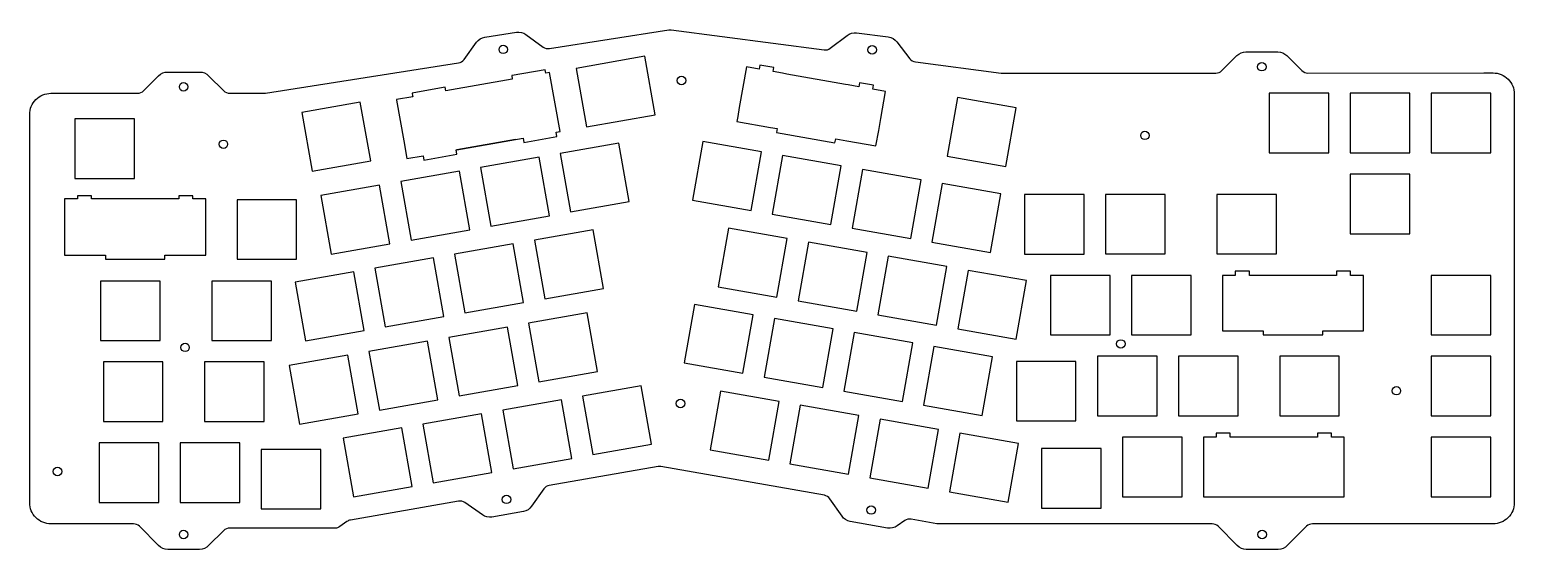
# Model space of a CAD drawing. Header units: millimetres. Extents: x -170 to 179, y 46 to 168.
import ezdxf

# ---------------------------------------------------------------- set-up
doc = ezdxf.new("R2010")
doc.units = ezdxf.units.MM
doc.layers.get('0').update_dxf_attribs({"linetype": 'CONTINUOUS'})

msp = doc.modelspace()

# ---------------------------------------------------------------- linework, layer by layer
msp.add_lwpolyline([(16.85, 58.82), (-21.56, 65.59, 0.086982), (-22.25, 65.59), (-47.81, 61.13, 0.198947), (-49.1, 60.31), (-51.97, 56.23, -0.198878), (-53.91, 55), (-61.31, 53.7, -0.198947), (-63.55, 54.21), (-67.64, 57.08, 0.198878), (-69.14, 57.42), (-94.59, 52.98, 0.113333), (-95.41, 52.63), (-97.03, 51.47, -0.157259), (-98.2, 51.09), (-122.96, 51.09, 0.198912), (-124.38, 50.51), (-127.91, 46.97, -0.198912), (-130.04, 46.09), (-137.54, 46.09, -0.198912), (-139.67, 46.97), (-144.2, 51.51, 0.198912), (-145.61, 52.09), (-164.99, 52.09, -0.414214), (-169.99, 57.09), (-169.99, 148.44, -0.414214), (-164.99, 153.44), (-144.61, 153.44, 0.198912), (-143.2, 154.03), (-139.67, 157.56, -0.198912), (-137.54, 158.44), (-130.04, 158.44, -0.198912), (-127.91, 157.56), (-124.38, 154.03, 0.198912), (-122.96, 153.44), (-114.56, 153.44), (-114.54, 153.43), (-69.16, 160.59, 0.19899), (-67.86, 161.39), (-64.92, 165.43, -0.198834), (-62.96, 166.62), (-55.55, 167.8, -0.19899), (-53.31, 167.26), (-49.26, 164.32, 0.198834), (-47.77, 163.96), (-19.74, 168.38, -0.072101), (-19.17, 168.39), (16.78, 163.64, 0.198981), (18.26, 164.04), (22.22, 167.07, -0.198844), (24.44, 167.67), (31.89, 166.69, -0.198981), (33.88, 165.54), (36.92, 161.57, 0.198844), (38.25, 160.8), (58.41, 158.14), (69.88, 158.14), (69.88, 158.14), (108.91, 158.17, 0.198802), (110.32, 158.76), (113.86, 162.3, -0.199023), (115.99, 163.18), (123.5, 163.18, -0.198802), (125.62, 162.3), (129.15, 158.78, 0.199023), (130.56, 158.19), (171.92, 158.23), (174.08, 158.23, -0.414214), (179.08, 153.23), (179.08, 57.09, -0.414214), (174.08, 52.09), (131.66, 52.09, 0.198912), (130.24, 51.51), (125.71, 46.97, -0.198912), (123.59, 46.09), (116.07, 46.09, -0.198912), (113.95, 46.97), (109.42, 51.51, 0.198912), (108, 52.09), (43.63, 52.09, -0.043661), (43.28, 52.12), (37.25, 53.19, 0.198912), (35.76, 52.86), (33.98, 51.61, -0.198912), (31.74, 51.11), (22.94, 52.66, -0.198912), (21.01, 53.9), (18.14, 57.99, 0.198912)], format="xyb", close=True)
msp.add_lwpolyline([(16.85, 58.82), (-21.56, 65.59, 0.086982), (-22.25, 65.59), (-47.81, 61.13, 0.198947), (-49.1, 60.31), (-51.97, 56.23, -0.198878), (-53.91, 55), (-61.31, 53.7, -0.198947), (-63.55, 54.21), (-67.64, 57.08, 0.198878), (-69.14, 57.42), (-94.59, 52.98, 0.113333), (-95.41, 52.63), (-97.03, 51.47, -0.157259), (-98.2, 51.09), (-122.96, 51.09, 0.198912), (-124.38, 50.51), (-127.91, 46.97, -0.198912), (-130.04, 46.09), (-137.54, 46.09, -0.198912), (-139.67, 46.97), (-144.2, 51.51, 0.198912), (-145.61, 52.09), (-164.99, 52.09, -0.414214), (-169.99, 57.09), (-169.99, 148.44, -0.414214), (-164.99, 153.44), (-144.61, 153.44, 0.198912), (-143.2, 154.03), (-139.67, 157.56, -0.198912), (-137.54, 158.44), (-130.04, 158.44, -0.198912), (-127.91, 157.56), (-124.38, 154.03, 0.198912), (-122.96, 153.44), (-114.56, 153.44), (-114.54, 153.43), (-69.16, 160.59, 0.19899), (-67.86, 161.39), (-64.92, 165.43, -0.198834), (-62.96, 166.62), (-55.55, 167.8, -0.19899), (-53.31, 167.26), (-49.26, 164.32, 0.198834), (-47.77, 163.96), (-19.74, 168.38, -0.072101), (-19.17, 168.39), (16.78, 163.64, 0.198981), (18.26, 164.04), (22.22, 167.07, -0.198844), (24.44, 167.67), (31.89, 166.69, -0.198981), (33.88, 165.54), (36.92, 161.57, 0.198844), (38.25, 160.8), (58.41, 158.14), (69.88, 158.14), (69.88, 158.14), (108.91, 158.17, 0.198802), (110.32, 158.76), (113.86, 162.3, -0.199023), (115.99, 163.18), (123.5, 163.18, -0.198802), (125.62, 162.3), (129.15, 158.78, 0.199023), (130.56, 158.19), (171.92, 158.23), (174.08, 158.23, -0.414214), (179.08, 153.23), (179.08, 57.09, -0.414214), (174.08, 52.09), (131.66, 52.09, 0.198912), (130.24, 51.51), (125.71, 46.97, -0.198912), (123.59, 46.09), (116.07, 46.09, -0.198912), (113.95, 46.97), (109.42, 51.51, 0.198912), (108, 52.09), (43.63, 52.09, -0.043661), (43.28, 52.12), (37.25, 53.19, 0.198912), (35.76, 52.86), (33.98, 51.61, -0.198912), (31.74, 51.11), (22.94, 52.66, -0.198912), (21.01, 53.9), (18.14, 57.99, 0.198912)], format="xyb", close=True)
for points in [[(-41.51, 159.3), (-39.08, 145.51), (-22.95, 148.35), (-25.38, 162.14)], [(-41.51, 159.3), (-39.08, 145.51), (-22.95, 148.35), (-25.38, 162.14)], [(-46.02, 143.24), (-46.2, 144.26), (-45.3, 144.42), (-47.74, 158.29), (-48.64, 158.13), (-48.8, 158.99), (-56.56, 157.62), (-56.56, 157.62), (-56.66, 157.6), (-56.51, 156.75), (-72.18, 153.98), (-72.33, 154.84), (-76.19, 154.16), (-80.09, 153.47), (-80.09, 153.47), (-80.09, 153.47), (-79.98, 152.82), (-79.94, 152.61), (-83.73, 151.95), (-83.71, 151.85), (-83.72, 151.85), (-82.03, 142.27), (-81.29, 138.07), (-77.5, 138.74), (-77.32, 137.71), (-69.55, 139.08), (-69.73, 140.11), (-53.96, 142.89), (-53.78, 141.87)], [(-46.02, 143.24), (-46.2, 144.26), (-45.3, 144.42), (-47.74, 158.29), (-48.64, 158.13), (-48.8, 158.99), (-56.56, 157.62), (-56.56, 157.62), (-56.66, 157.6), (-56.51, 156.75), (-72.18, 153.98), (-72.33, 154.84), (-76.19, 154.16), (-80.09, 153.47), (-80.09, 153.47), (-80.09, 153.47), (-79.98, 152.82), (-79.94, 152.61), (-83.73, 151.95), (-83.71, 151.85), (-83.72, 151.85), (-82.03, 142.27), (-81.29, 138.07), (-77.5, 138.74), (-77.32, 137.71), (-69.55, 139.08), (-69.73, 140.11), (-53.96, 142.89), (-53.78, 141.87)], [(4.97, 159.48), (1.72, 160.06), (1.55, 159.1), (-1.46, 159.63), (-3.15, 150.05), (-3.51, 147.97), (-3.72, 146.8), (4.23, 145.4), (4.23, 145.4), (5.74, 145.13), (5.57, 144.18), (19.35, 141.74), (19.52, 142.7), (22.15, 142.24), (28.98, 141.03), (29.63, 144.71), (29.63, 144.71), (30.11, 147.46), (30.11, 147.46), (31.24, 153.87), (28.24, 154.4), (28.4, 155.35), (25.15, 155.92), (24.99, 154.97), (22.45, 155.42), (21.79, 155.53), (21.79, 155.53), (8, 157.96), (8, 157.96), (7.02, 158.14), (4.8, 158.53)], [(4.97, 159.48), (1.72, 160.06), (1.55, 159.1), (-1.46, 159.63), (-3.15, 150.05), (-3.51, 147.97), (-3.72, 146.8), (4.23, 145.4), (4.23, 145.4), (5.74, 145.13), (5.57, 144.18), (19.35, 141.74), (19.52, 142.7), (22.15, 142.24), (28.98, 141.03), (29.63, 144.71), (29.63, 144.71), (30.11, 147.46), (30.11, 147.46), (31.24, 153.87), (28.24, 154.4), (28.4, 155.35), (25.15, 155.92), (24.99, 154.97), (22.45, 155.42), (21.79, 155.53), (21.79, 155.53), (8, 157.96), (8, 157.96), (7.02, 158.14), (4.8, 158.53)], [(-106.03, 148.9), (-103.6, 135.11), (-89.81, 137.54), (-92.25, 151.33)], [(-106.03, 148.9), (-103.6, 135.11), (-89.81, 137.54), (-92.25, 151.33)], [(61.92, 150.03), (48.13, 152.46), (45.7, 138.67), (59.49, 136.24)], [(61.92, 150.03), (48.13, 152.46), (45.7, 138.67), (59.49, 136.24)], [(121.46, 139.44), (135.45, 139.44), (135.45, 153.44), (121.46, 153.44)], [(121.46, 139.44), (135.45, 139.44), (135.45, 153.44), (121.46, 153.44)], [(154.5, 153.44), (140.51, 153.44), (140.51, 139.44), (154.5, 139.44)], [(154.5, 153.44), (140.51, 153.44), (140.51, 139.44), (154.5, 139.44)], [(173.55, 153.44), (159.56, 153.44), (159.56, 139.44), (173.55, 139.44)], [(173.55, 153.44), (159.56, 153.44), (159.56, 139.44), (173.55, 139.44)], [(-145.34, 133.41), (-145.34, 147.42), (-159.34, 147.42), (-159.34, 133.41)], [(-145.34, 133.41), (-145.34, 147.42), (-159.34, 147.42), (-159.34, 133.41)], [(-55.78, 142.56), (-55.78, 142.56), (-69.57, 140.13), (-69.57, 140.13)], [(-55.78, 142.56), (-55.78, 142.56), (-69.57, 140.13), (-69.57, 140.13)], [(-31.45, 141.72), (-45.24, 139.29), (-42.81, 125.5), (-29.02, 127.93)], [(-31.45, 141.72), (-45.24, 139.29), (-42.81, 125.5), (-29.02, 127.93)], [(2.06, 139.67), (-11.73, 142.1), (-14.16, 128.31), (-0.37, 125.88)], [(2.06, 139.67), (-11.73, 142.1), (-14.16, 128.31), (-0.37, 125.88)], [(-61.57, 122.19), (-47.78, 124.62), (-50.21, 138.41), (-64, 135.98)], [(-61.57, 122.19), (-47.78, 124.62), (-50.21, 138.41), (-64, 135.98)], [(20.82, 136.36), (7.04, 138.79), (4.6, 125), (18.39, 122.57)], [(20.82, 136.36), (7.04, 138.79), (4.6, 125), (18.39, 122.57)], [(-68.97, 135.1), (-82.76, 132.67), (-80.33, 118.88), (-66.54, 121.32)], [(-68.97, 135.1), (-82.76, 132.67), (-80.33, 118.88), (-66.54, 121.32)], [(23.36, 121.69), (37.15, 119.26), (39.58, 133.05), (25.8, 135.48)], [(23.36, 121.69), (37.15, 119.26), (39.58, 133.05), (25.8, 135.48)], [(140.51, 120.39), (154.5, 120.39), (154.5, 134.39), (140.51, 134.39)], [(140.51, 120.39), (154.5, 120.39), (154.5, 134.39), (140.51, 134.39)], [(-161.8, 128.61), (-161.8, 122.37), (-161.8, 122.37), (-161.8, 119.56), (-161.8, 119.56), (-161.8, 115.33), (-152.2, 115.33), (-152.2, 114.36), (-138.2, 114.36), (-138.2, 115.33), (-128.6, 115.33), (-128.6, 119.56), (-128.6, 119.56), (-128.6, 122.37), (-128.6, 122.37), (-128.6, 128.61), (-131.65, 128.61), (-131.65, 129.33), (-134.95, 129.33), (-134.95, 128.61), (-155.45, 128.61), (-155.45, 129.33), (-158.75, 129.33), (-158.75, 128.61)], [(-161.8, 128.61), (-161.8, 122.37), (-161.8, 122.37), (-161.8, 119.56), (-161.8, 119.56), (-161.8, 115.33), (-152.2, 115.33), (-152.2, 114.36), (-138.2, 114.36), (-138.2, 115.33), (-128.6, 115.33), (-128.6, 119.56), (-128.6, 119.56), (-128.6, 122.37), (-128.6, 122.37), (-128.6, 128.61), (-131.65, 128.61), (-131.65, 129.33), (-134.95, 129.33), (-134.95, 128.61), (-155.45, 128.61), (-155.45, 129.33), (-158.75, 129.33), (-158.75, 128.61)], [(-87.74, 131.8), (-101.52, 129.36), (-99.09, 115.58), (-85.3, 118.01)], [(-87.74, 131.8), (-101.52, 129.36), (-99.09, 115.58), (-85.3, 118.01)], [(42.13, 118.39), (55.91, 115.95), (58.34, 129.74), (44.56, 132.17)], [(42.13, 118.39), (55.91, 115.95), (58.34, 129.74), (44.56, 132.17)], [(77.92, 129.58), (63.92, 129.58), (63.92, 115.58), (77.92, 115.58)], [(77.92, 129.58), (63.92, 129.58), (63.92, 115.58), (77.92, 115.58)], [(96.97, 129.63), (82.97, 129.63), (82.97, 115.63), (96.97, 115.63)], [(96.97, 129.63), (82.97, 129.63), (82.97, 115.63), (96.97, 115.63)], [(109.17, 115.63), (123.17, 115.63), (123.17, 129.63), (109.17, 129.63)], [(109.17, 115.63), (123.17, 115.63), (123.17, 129.63), (109.17, 129.63)], [(-121.24, 114.36), (-107.24, 114.36), (-107.24, 128.37), (-121.24, 128.37)], [(-121.24, 114.36), (-107.24, 114.36), (-107.24, 128.37), (-121.24, 128.37)], [(-37.52, 121.3), (-51.31, 118.87), (-48.88, 105.09), (-35.09, 107.52)], [(-37.52, 121.3), (-51.31, 118.87), (-48.88, 105.09), (-35.09, 107.52)], [(8.13, 119.25), (-5.65, 121.68), (-8.08, 107.9), (5.7, 105.46)], [(8.13, 119.25), (-5.65, 121.68), (-8.08, 107.9), (5.7, 105.46)], [(-67.64, 101.78), (-53.85, 104.21), (-56.29, 118), (-70.07, 115.56)], [(-67.64, 101.78), (-53.85, 104.21), (-56.29, 118), (-70.07, 115.56)], [(26.9, 115.94), (13.11, 118.37), (10.68, 104.59), (24.46, 102.16)], [(26.9, 115.94), (13.11, 118.37), (10.68, 104.59), (24.46, 102.16)], [(-75.05, 114.69), (-88.83, 112.26), (-86.4, 98.47), (-72.62, 100.9)], [(-75.05, 114.69), (-88.83, 112.26), (-86.4, 98.47), (-72.62, 100.9)], [(29.44, 101.28), (43.22, 98.85), (45.65, 112.64), (31.87, 115.07)], [(29.44, 101.28), (43.22, 98.85), (45.65, 112.64), (31.87, 115.07)], [(64.42, 109.33), (50.63, 111.76), (48.2, 97.97), (61.98, 95.54)], [(64.42, 109.33), (50.63, 111.76), (48.2, 97.97), (61.98, 95.54)], [(-139.34, 109.24), (-153.34, 109.24), (-153.34, 95.24), (-139.34, 95.24)], [(-139.34, 109.24), (-153.34, 109.24), (-153.34, 95.24), (-139.34, 95.24)], [(-127.15, 95.24), (-113.15, 95.24), (-113.15, 109.24), (-127.15, 109.24)], [(-127.15, 95.24), (-113.15, 95.24), (-113.15, 109.24), (-127.15, 109.24)], [(-93.81, 111.38), (-107.59, 108.95), (-105.16, 95.16), (-91.38, 97.59)], [(-93.81, 111.38), (-107.59, 108.95), (-105.16, 95.16), (-91.38, 97.59)], [(70.02, 96.58), (84.02, 96.58), (84.02, 110.58), (70.02, 110.58)], [(70.02, 96.58), (84.02, 96.58), (84.02, 110.58), (70.02, 110.58)], [(89.07, 96.58), (103.07, 96.58), (103.07, 110.58), (89.07, 110.58)], [(89.07, 96.58), (103.07, 96.58), (103.07, 110.58), (89.07, 110.58)], [(134.03, 97.55), (143.63, 97.55), (143.63, 110.58), (140.58, 110.58), (140.58, 111.55), (137.28, 111.55), (137.28, 110.58), (135.55, 110.58), (135.55, 110.58), (134.03, 110.58), (134.03, 110.58), (120.03, 110.58), (120.03, 110.58), (118.5, 110.58), (118.5, 110.58), (116.78, 110.58), (116.78, 111.55), (113.48, 111.55), (113.48, 110.58), (110.43, 110.58), (110.43, 97.55), (120.03, 97.55), (120.03, 96.58), (134.03, 96.58)], [(134.03, 97.55), (143.63, 97.55), (143.63, 110.58), (140.58, 110.58), (140.58, 111.55), (137.28, 111.55), (137.28, 110.58), (135.55, 110.58), (135.55, 110.58), (134.03, 110.58), (134.03, 110.58), (120.03, 110.58), (120.03, 110.58), (118.5, 110.58), (118.5, 110.58), (116.78, 110.58), (116.78, 111.55), (113.48, 111.55), (113.48, 110.58), (110.43, 110.58), (110.43, 97.55), (120.03, 97.55), (120.03, 96.58), (134.03, 96.58)], [(173.55, 110.58), (159.56, 110.58), (159.56, 96.58), (173.55, 96.58)], [(173.55, 110.58), (159.56, 110.58), (159.56, 96.58), (173.55, 96.58)], [(-38.91, 101.72), (-52.69, 99.29), (-50.26, 85.5), (-36.48, 87.93)], [(-38.91, 101.72), (-52.69, 99.29), (-50.26, 85.5), (-36.48, 87.93)], [(-16.08, 89.96), (-2.3, 87.53), (0.14, 101.32), (-13.65, 103.75)], [(-16.08, 89.96), (-2.3, 87.53), (0.14, 101.32), (-13.65, 103.75)], [(-69.02, 82.19), (-55.24, 84.62), (-57.67, 98.41), (-71.46, 95.98)], [(-69.02, 82.19), (-55.24, 84.62), (-57.67, 98.41), (-71.46, 95.98)], [(18.9, 98.01), (5.11, 100.44), (2.68, 86.65), (16.47, 84.22)], [(18.9, 98.01), (5.11, 100.44), (2.68, 86.65), (16.47, 84.22)], [(-87.78, 78.88), (-74, 81.31), (-76.43, 95.1), (-90.22, 92.67)], [(-87.78, 78.88), (-74, 81.31), (-76.43, 95.1), (-90.22, 92.67)], [(21.44, 83.35), (35.23, 80.92), (37.66, 94.7), (23.87, 97.13)], [(21.44, 83.35), (35.23, 80.92), (37.66, 94.7), (23.87, 97.13)], [(-95.19, 91.79), (-108.98, 89.36), (-106.55, 75.57), (-92.76, 78)], [(-95.19, 91.79), (-108.98, 89.36), (-106.55, 75.57), (-92.76, 78)], [(40.2, 80.04), (53.99, 77.61), (56.42, 91.39), (42.63, 93.82)], [(40.2, 80.04), (53.99, 77.61), (56.42, 91.39), (42.63, 93.82)], [(81.07, 77.53), (95.07, 77.53), (95.07, 91.53), (81.07, 91.53)], [(81.07, 77.53), (95.07, 77.53), (95.07, 91.53), (81.07, 91.53)], [(100.12, 77.53), (114.12, 77.53), (114.12, 91.53), (100.12, 91.53)], [(100.12, 77.53), (114.12, 77.53), (114.12, 91.53), (100.12, 91.53)], [(123.93, 77.53), (137.93, 77.53), (137.93, 91.53), (123.93, 91.53)], [(123.93, 77.53), (137.93, 77.53), (137.93, 91.53), (123.93, 91.53)], [(173.55, 91.53), (159.56, 91.53), (159.56, 77.53), (173.55, 77.53)], [(173.55, 91.53), (159.56, 91.53), (159.56, 77.53), (173.55, 77.53)], [(-152.67, 76.19), (-138.67, 76.19), (-138.67, 90.19), (-152.67, 90.19)], [(-152.67, 76.19), (-138.67, 76.19), (-138.67, 90.19), (-152.67, 90.19)], [(-114.86, 90.19), (-128.86, 90.19), (-128.86, 76.19), (-114.86, 76.19)], [(-114.86, 90.19), (-128.86, 90.19), (-128.86, 76.19), (-114.86, 76.19)], [(76.02, 90.31), (62.02, 90.31), (62.02, 76.31), (76.02, 76.31)], [(76.02, 90.31), (62.02, 90.31), (62.02, 76.31), (76.02, 76.31)], [(-26.22, 84.61), (-40.01, 82.18), (-37.57, 68.39), (-23.79, 70.82)], [(-26.22, 84.61), (-40.01, 82.18), (-37.57, 68.39), (-23.79, 70.82)], [(-56.34, 65.08), (-42.55, 67.51), (-44.98, 81.3), (-58.77, 78.87)], [(-56.34, 65.08), (-42.55, 67.51), (-44.98, 81.3), (-58.77, 78.87)], [(-10.01, 69.55), (3.78, 67.12), (6.21, 80.9), (-7.58, 83.34)], [(-10.01, 69.55), (3.78, 67.12), (6.21, 80.9), (-7.58, 83.34)], [(-63.74, 77.99), (-77.53, 75.56), (-75.1, 61.78), (-61.31, 64.21)], [(-63.74, 77.99), (-77.53, 75.56), (-75.1, 61.78), (-61.31, 64.21)], [(24.97, 77.6), (11.18, 80.03), (8.75, 66.24), (22.54, 63.81)], [(24.97, 77.6), (11.18, 80.03), (8.75, 66.24), (22.54, 63.81)], [(-82.5, 74.68), (-96.29, 72.25), (-93.86, 58.47), (-80.07, 60.9)], [(-82.5, 74.68), (-96.29, 72.25), (-93.86, 58.47), (-80.07, 60.9)], [(27.51, 62.93), (41.3, 60.5), (43.73, 74.29), (29.94, 76.72)], [(27.51, 62.93), (41.3, 60.5), (43.73, 74.29), (29.94, 76.72)], [(62.49, 70.98), (48.7, 73.41), (46.27, 59.62), (60.06, 57.19)], [(62.49, 70.98), (48.7, 73.41), (46.27, 59.62), (60.06, 57.19)], [(106.03, 58.48), (139.07, 58.48), (139.07, 72.48), (136.1, 72.48), (136.1, 73.45), (132.8, 73.45), (132.8, 72.48), (112.3, 72.48), (112.3, 73.45), (109, 73.45), (109, 72.48), (106.03, 72.48)], [(106.03, 58.48), (139.07, 58.48), (139.07, 72.48), (136.1, 72.48), (136.1, 73.45), (132.8, 73.45), (132.8, 72.48), (112.3, 72.48), (112.3, 73.45), (109, 73.45), (109, 72.48), (106.03, 72.48)], [(-139.63, 71.14), (-153.63, 71.14), (-153.63, 57.14), (-139.63, 57.14)], [(-139.63, 71.14), (-153.63, 71.14), (-153.63, 57.14), (-139.63, 57.14)], [(-134.58, 57.14), (-120.58, 57.14), (-120.58, 71.14), (-134.58, 71.14)], [(-134.58, 57.14), (-120.58, 57.14), (-120.58, 71.14), (-134.58, 71.14)], [(100.97, 72.48), (86.98, 72.48), (86.98, 58.48), (100.97, 58.48)], [(100.97, 72.48), (86.98, 72.48), (86.98, 58.48), (100.97, 58.48)], [(159.56, 58.48), (173.55, 58.48), (173.55, 72.48), (159.56, 72.48)], [(159.56, 58.48), (173.55, 58.48), (173.55, 72.48), (159.56, 72.48)], [(-115.53, 55.62), (-101.53, 55.62), (-101.53, 69.62), (-115.53, 69.62)], [(-115.53, 55.62), (-101.53, 55.62), (-101.53, 69.62), (-115.53, 69.62)], [(81.92, 69.81), (67.93, 69.81), (67.93, 55.81), (81.92, 55.81)], [(81.92, 69.81), (67.93, 69.81), (67.93, 55.81), (81.92, 55.81)]]:
    msp.add_lwpolyline(points, close=True)
for centre in [(-58.63, 163.77), (-58.63, 163.77), (28.1, 163.66), (28.1, 163.66), (119.71, 159.68), (119.71, 159.68), (-16.75, 156.43), (-16.75, 156.43), (-133.79, 154.94), (-133.79, 154.94), (92.23, 143.53), (92.23, 143.53), (-124.45, 141.43), (-124.45, 141.43), (-133.46, 93.62), (-133.46, 93.62), (86.55, 94.43), (86.55, 94.43), (151.35, 83.43), (151.35, 83.43), (-16.95, 80.43), (-16.95, 80.43), (-163.45, 64.43), (-163.45, 64.43), (-57.9, 57.85), (-57.9, 57.85), (27.85, 55.35), (27.85, 55.35), (-133.79, 49.59), (-133.79, 49.59), (119.8, 49.59), (119.8, 49.59)]:
    msp.add_circle(centre, 1)

doc.saveas('drawing.dxf')
